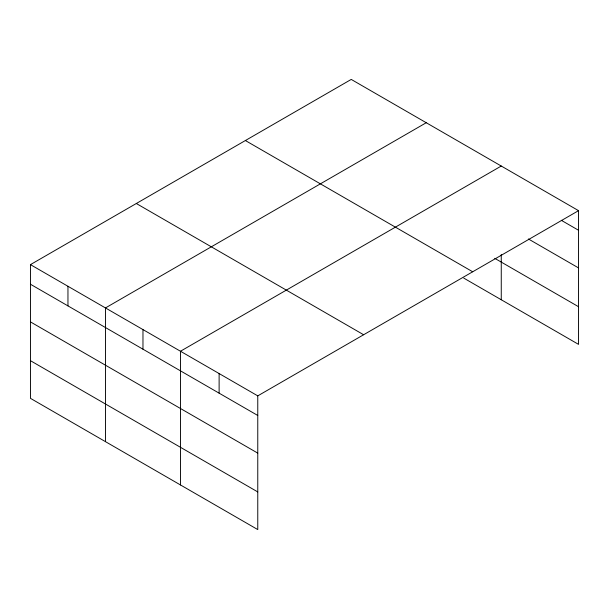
<?xml version="1.0" encoding="UTF-8"?>
<svg xmlns="http://www.w3.org/2000/svg" width="609" height="609" viewBox="0 0 609 609"><rect width="100%" height="100%" fill="white"/><g stroke="black" fill="none" stroke-linecap="round" stroke-linejoin="round"><path stroke-width="0.91" d="M578.55 210.661L351.233 79.421L30.45 264.626L30.45 398.339L257.767 529.579L257.767 395.865L578.55 210.661L578.55 344.374L463.754 278.1M426.247 122.729L105.464 307.933L105.464 441.654M501.26 166.036L180.477 351.241L180.477 484.962M561.285 220.298L578.55 230.271M528.399 238.972L578.55 267.922M494.744 258.33L578.55 306.723M245.374 140.534L472.691 271.774M136.309 203.505L363.626 334.744M30.45 264.626L257.767 395.865M30.45 284.236L257.767 415.475M30.45 321.895L257.767 453.126M30.45 360.688L257.767 491.927M501.26 254.532L501.26 299.757M219.118 373.553L219.118 393.163M142.97 329.591L142.97 349.201M67.957 286.276L67.957 305.893"/></g></svg>
